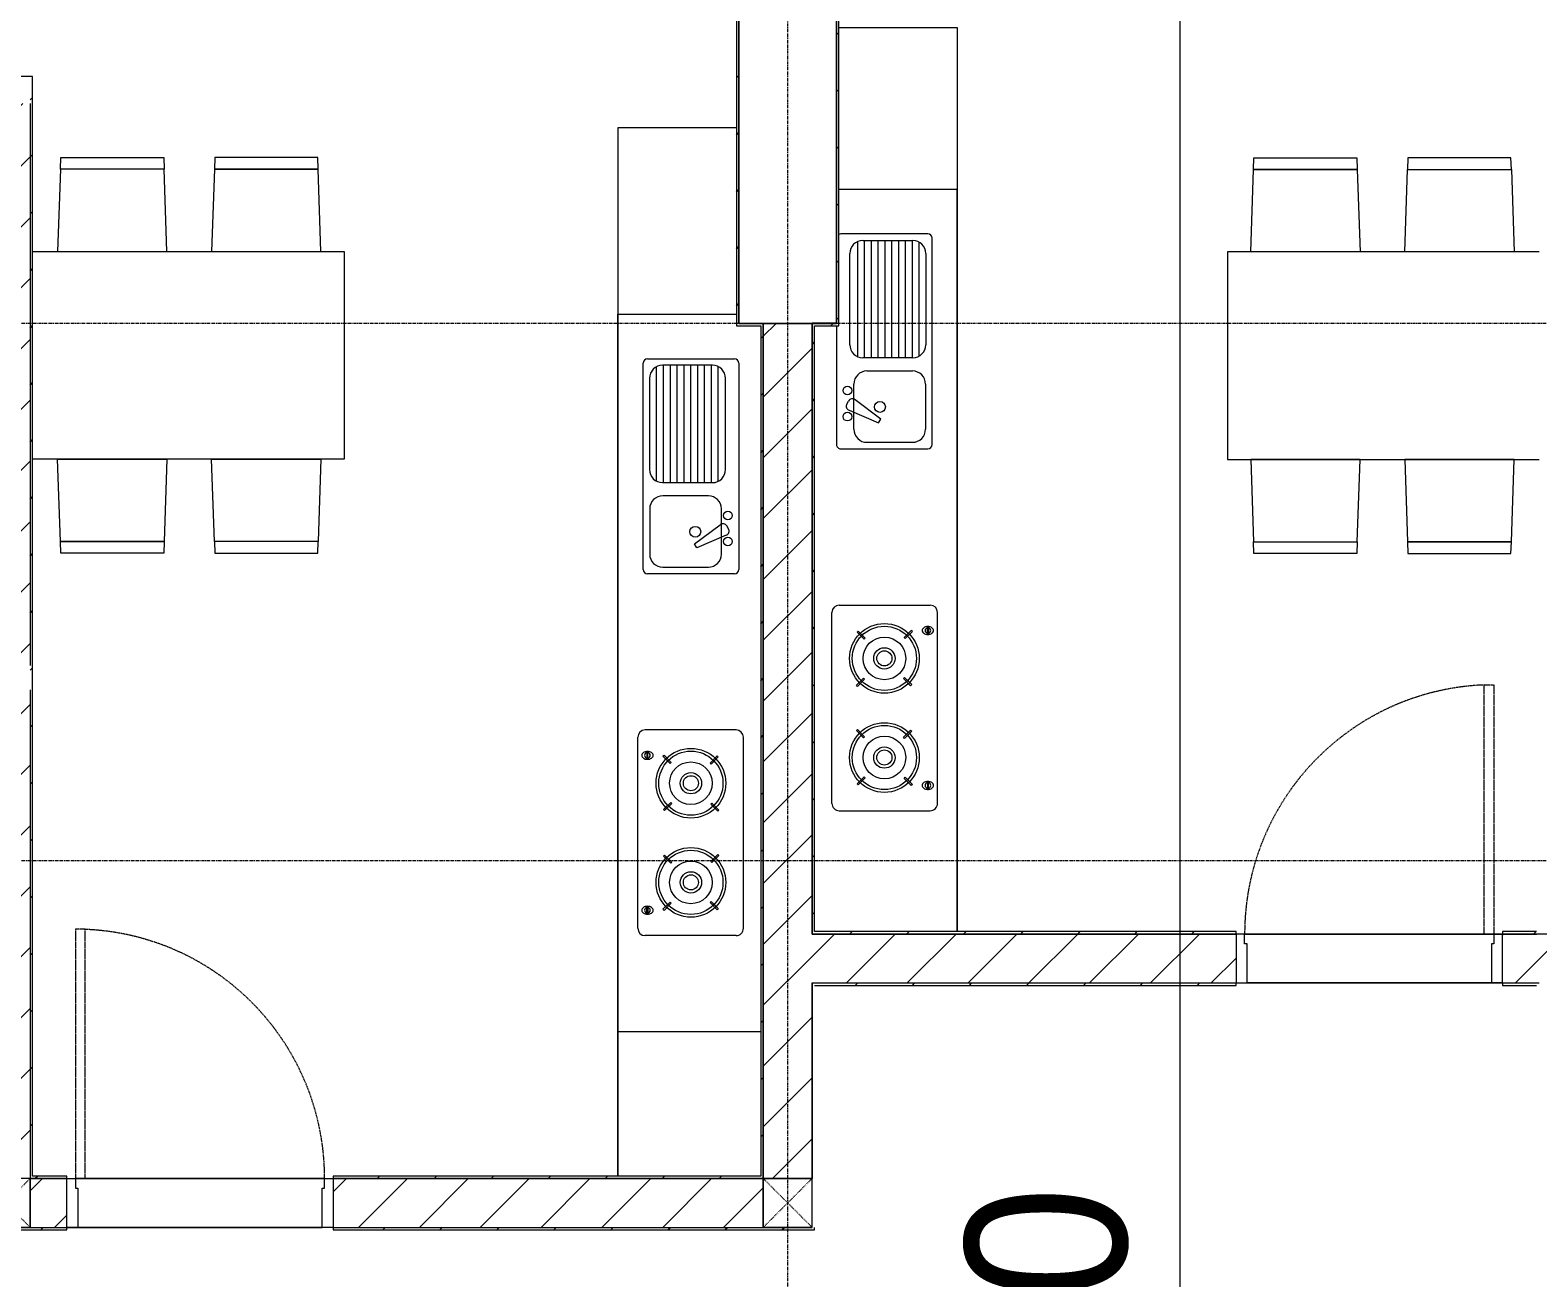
# Model space of a CAD drawing. Header units: millimetres. Extents: x 5357 to 201988, y -16345 to 109895.
# Drawn here: x 66053 to 72223, y 35331 to 40437 of the extents above; entities that cross this region are included whole.
import ezdxf

# ---------------------------------------------------------------- set-up
doc = ezdxf.new("R2010")
doc.units = ezdxf.units.MM
for name, pattern in [('Dash', [6, 3, -3]), ('Dash - Tight', [4.5, 3, -1.5]), ('Grid Line', [22.225, 12.7, -3.175, 3.175, -3.175])]:
    doc.linetypes.add(name, pattern=pattern)
for name, color, linetype, lineweight in [('0-1', 7, 'Continuous', 5), ('A-ANNO-DIMS', 211, 'Continuous', 9), ('A-ANNO-DIMS-220', 211, 'Continuous', 9), ('A-DETL-GENF-3', 92, 'Dash - Tight', 9), ('A-DOOR', 31, 'Continuous', 9), ('A-DOOR-FRAM', 31, 'Continuous', 9), ('A-FLOR', 192, 'Continuous', 9), ('A-FLOR-1', 10, 'Continuous', 9), ('A-FLOR-2', 53, 'Continuous', 9), ('A-WALL', 113, 'Continuous', 9), ('A-WALL-4', 113, 'Continuous', 18), ('A-WALL-PATT-1', 10, 'Continuous', 9), ('A-WALL-PATT-2', 53, 'Continuous', 9), ('A-WALL-PATT-3', 111, 'Continuous', 9), ('I-FURN', 30, 'Continuous', 9), ('I-FURN-1', 53, 'Continuous', 9), ('I-WALL-1', 9, 'Continuous', 18), ('I-WALL-3', 2, 'Continuous', 18), ('S-COLS', 52, 'Continuous', 9), ('S-COLS-2', 9, 'Continuous', 18), ('S-COLS-5', 52, 'Continuous', 18), ('S-COLS-6', 52, 'Dash', 9), ('S-COLS-HDLN', 52, 'Dash', 9), ('S-GRID-1', 1, 'Grid Line', 9)]:
    doc.layers.add(name, color=color, linetype=linetype, lineweight=lineweight)
doc.styles.add('Arial_4', font='arial_0.ttf', dxfattribs={"width": 0.9, "height": 660})
doc.dimstyles.new('1_Dim_chi_tiet_khu_đất_2', dxfattribs={"dimscale": 304.8, "dimtxt": 673.371204, "dimasz": 0.866142, "dimexe": 0.721785, "dimexo": 0.0625, "dimgap": 0.072178, "dimtad": 1, "dimdec": 0, "dimrnd": 5, "dimzin": 0, "dimdsep": 46, "dimtxsty": 'Arial_4', "dimblk1": 'OBLIQUE', "dimblk2": 'OBLIQUE', "dimsah": 1, "dimcen": 0.09, "dimdle": 0.721785, "dimazin": 0, "dimtfac": 1, "dimtdec": 4, "dimtix": 1, "dimtmove": 0, "dimatfit": 3, "dimfxl": 2.165354, "dimfxlon": 1, "dimtvp": 1, "dimtolj": 1, "dimtzin": 0, "dimarcsym": 2})
pattern_1 = [(45, (0, 0), (-116.67262, 116.67262), [])]
pattern_2 = [(45, (0, 0), (-124.4508, 124.4508), [])]

# ---------------------------------------------------------------- blocks, each defined once
blk = doc.blocks.new('NCV_TKTC_KET CAU_rvt-1-TKCS_MB SÂN ĐƯỜNG NỘI BỘ')
at = {"layer": 'A-FLOR-1'}
for p, q in [((69252.6, 36537.8), (69252.6, 35737.4)), ((69252.6, 35737.4), (69252.6, 36537.8)), ((72032.6, 36537.8), (71032.6, 36537.8)), ((71032.6, 36537.8), (72032.6, 36537.8)), ((72077.6, 36537.8), (72032.6, 36537.8)), ((72032.6, 36537.8), (72077.6, 36537.8)), ((66247.6, 35537.4), (66202.6, 35537.4)), ((66202.6, 35537.4), (66247.6, 35537.4)), ((67247.6, 35537.4), (66247.6, 35537.4)), ((66247.6, 35537.4), (67247.6, 35537.4))]:
    blk.add_line(p, q, dxfattribs=at)
at = {"layer": 'S-COLS-2'}
for p, q in [((68952.6, 40536.9), (68952.6, 39236.9)), ((69352.6, 39236.9), (69352.6, 40536.9)), ((68952.6, 39236.9), (69352.6, 39236.9))]:
    blk.add_line(p, q, dxfattribs=at)
blk = doc.blocks.new('HE BEP A1 - HE BEP A 2-V229-TKCS_MB SÂN ĐƯỜNG NỘI BỘ')
at = {"layer": 'I-FURN'}
for p, q in [((0, 0), (662.4, 0)), ((0, -484.4), (0, 0)), ((662.4, 0), (662.4, -484.4)), ((662.4, 0), (662.4, -484.4)), ((3700, 0), (662.4, 0)), ((844.9, -120.7), (844.9, -476.9)), ((1706.9, -103.2), (862.4, -103.2)), ((1724.4, -476.9), (1724.4, -120.7)), ((2364, -483.2), (2364, -111.2)), ((3175.6, -81.2), (2394, -81.2)), ((2451.6, -118.3), (2484.1, -118.3)), ((2451.6, -122.3), (2451.6, -118.3)), ((2484.1, -122.3), (2451.6, -122.3)), ((2484.1, -118.3), (2484.1, -122.3)), ((3085.5, -118.3), (3085.5, -122.3)), ((3118, -118.3), (3085.5, -118.3)), ((3085.5, -122.3), (3118, -122.3)), ((3118, -122.3), (3118, -118.3)), ((3205.6, -483.2), (3205.6, -111.2)), ((871.5, -386.8), (871.5, -182.3)), ((871.5, -184.9), (1351.6, -184.9)), ((877.9, -156.9), (1345.2, -156.9)), ((924.9, -128.9), (1298.3, -128.9)), ((1351.6, -182.3), (1351.6, -386.8)), ((1405.6, -369.9), (1405.6, -183.2)), ((1459, -129.9), (1644.4, -129.9)), ((1697.8, -183.2), (1697.8, -369.9)), ((2471.8, -183.9), (2467.4, -188.3)), ((2500.9, -213), (2471.8, -183.9)), ((3068.7, -213), (3097.9, -183.9)), ((3097.9, -183.9), (3102.3, -188.3)), ((871.5, -212.9), (1351.6, -212.9)), ((871.5, -240.9), (1351.6, -240.9)), ((2467.4, -188.3), (2496.5, -217.4)), ((2496.5, -217.4), (2500.9, -213)), ((2689.3, -186.7), (2660.2, -215.8)), ((2660.2, -215.8), (2664.6, -220.2)), ((2664.6, -220.2), (2693.7, -191.1)), ((2693.7, -191.1), (2689.3, -186.7)), ((2875.9, -191.1), (2880.3, -186.7)), ((2905, -220.2), (2875.9, -191.1)), ((2880.3, -186.7), (2909.4, -215.8)), ((2909.4, -215.8), (2905, -220.2)), ((3073.1, -217.4), (3068.7, -213)), ((3102.3, -188.3), (3073.1, -217.4)), ((871.5, -268.9), (1351.6, -268.9)), ((871.5, -296.9), (1351.6, -296.9)), ((871.5, -324.9), (1351.6, -324.9)), ((871.5, -352.9), (1351.6, -352.9)), ((1602.7, -313.4), (1523.8, -418.4)), ((1566.6, -443.1), (1618.1, -322.3)), ((1618.1, -322.3), (1602.7, -313.4)), ((871.5, -380.9), (1351.6, -380.9)), ((876.4, -408.9), (1346.8, -408.9)), ((1644.4, -423.2), (1459, -423.2)), ((2470.1, -405.9), (2499.2, -376.7)), ((2474.5, -410.3), (2470.1, -405.9)), ((2503.6, -381.1), (2474.5, -410.3)), ((2499.2, -376.7), (2503.6, -381.1)), ((2663, -383.9), (2667.3, -379.5)), ((2692.1, -413), (2663, -383.9)), ((2667.3, -379.5), (2696.5, -408.6)), ((2696.5, -408.6), (2692.1, -413)), ((2902.3, -379.5), (2873.2, -408.6)), ((2873.2, -408.6), (2877.5, -413)), ((2877.5, -413), (2906.7, -383.9)), ((2906.7, -383.9), (2902.3, -379.5)), ((3070.4, -376.7), (3066, -381.1)), ((3066, -381.1), (3095.1, -410.3)), ((3099.5, -405.9), (3070.4, -376.7)), ((3095.1, -410.3), (3099.5, -405.9)), ((1298.3, -440.1), (924.9, -440.1)), ((1541.1, -452.3), (1528.6, -445.1)), ((1220.4, -494.4), (1706.9, -494.4)), ((3175.6, -513.2), (2394, -513.2))]:
    blk.add_line(p, q, dxfattribs=at)
for centre, radius in [((2581.9, -298.5), 142.6), ((2581.9, -298.5), 131.3), ((2987.7, -298.5), 142.6), ((2987.7, -298.5), 131.3), ((2581.9, -298.5), 87.2), ((2987.7, -298.5), 87.2), ((1552.8, -316.6), 22.2), ((2581.9, -298.5), 43.6), ((2581.9, -298.5), 30.9), ((2987.7, -298.5), 43.6), ((2987.7, -298.5), 30.9), ((1485.9, -449.9), 17.8), ((1592.6, -449.9), 17.8)]:
    blk.add_circle(centre, radius, dxfattribs=at)
for centre, radius, start, end in [((862.4, -120.7), 17.5, 90, 180), ((1706.9, -120.7), 17.5, 0, 90), ((2394, -111.2), 30, 90, 180), ((2485.1, -120.7), 33.5, 163.94189, 180), ((2485.1, -120.7), 33.5, 180, 196.05811), ((2476.6, -118.2), 24.7, 145.20397, 163.94189), ((2467.8, -120.3), 11.6, 9.71775, 170.28225), ((2467.8, -120.3), 11.6, 189.9102, 350.0898), ((2471.3, -114.5), 18.1, 120.79762, 145.20397), ((2467.9, -108.8), 11.5, 90, 120.79762), ((2467.9, -108.8), 11.5, 59.20238, 90), ((2464.5, -114.5), 18.1, 34.79603, 59.20238), ((2459.1, -118.2), 24.7, 16.05811, 34.79603), ((2450.6, -120.7), 33.5, 0, 16.05811), ((2450.6, -120.7), 33.5, 343.94189, 0), ((3119, -120.7), 33.5, 163.94189, 180), ((3119, -120.7), 33.5, 180, 196.05811), ((3110.5, -118.2), 24.7, 145.20397, 163.94189), ((3105.2, -114.5), 18.1, 120.79762, 145.20397), ((3101.8, -120.3), 11.6, 9.71775, 170.28225), ((3101.8, -120.3), 11.6, 189.9102, 350.0898), ((3101.8, -108.8), 11.5, 90, 120.79762), ((3101.8, -108.8), 11.5, 59.20238, 90), ((3098.4, -114.5), 18.1, 34.79603, 59.20238), ((3093, -118.2), 24.7, 16.05811, 34.79603), ((3084.5, -120.7), 33.5, 0, 16.05811), ((3084.5, -120.7), 33.5, 343.94189, 0), ((3175.6, -111.2), 30, 360, 90), ((924.9, -182.3), 53.3, 90, 180), ((1298.3, -182.3), 53.3, 0, 90), ((1459, -183.2), 53.3, 90, 180), ((1644.4, -183.2), 53.3, 0, 90), ((2476.6, -123.1), 24.7, 196.05811, 214.79603), ((2471.3, -126.9), 18.1, 214.79603, 239.20238), ((2467.9, -132.6), 11.5, 239.20238, 270), ((2467.9, -132.6), 11.5, 270, 300.79762), ((2464.5, -126.9), 18.1, 300.79762, 325.20397), ((2459.1, -123.1), 24.7, 325.20397, 343.94189), ((3110.5, -123.1), 24.7, 196.05811, 214.79603), ((3105.2, -126.9), 18.1, 214.79603, 239.20238), ((3101.8, -132.6), 11.5, 239.20238, 270), ((3101.8, -132.6), 11.5, 270, 300.79762), ((3098.4, -126.9), 18.1, 300.79762, 325.20397), ((3093, -123.1), 24.7, 325.20397, 343.94189), ((1459, -369.9), 53.3, 180, 270), ((1644.4, -369.9), 53.3, 270, 0), ((924.9, -386.8), 53.3, 180, 270), ((1298.3, -386.8), 53.3, 270, 0), ((1537.5, -429.7), 17.8, 140.53825, 240.0479), ((862.4, -476.9), 17.5, 180, 207.27412), ((1549.9, -436.9), 17.8, 240.0479, 339.46209), ((1706.9, -476.9), 17.5, 270, 0), ((2394, -483.2), 30, 180, 270), ((3175.6, -483.2), 30, 270, 0)]:
    blk.add_arc(centre, radius, start, end, dxfattribs=at)
at = {"layer": 'I-FURN-1'}
for p, q in [((0, 0), (3700, 0)), ((0, -484.4), (0, 0))]:
    blk.add_line(p, q, dxfattribs=at)
blk = doc.blocks.new('RES_BAN AN 1 - RES_BAN AN 1-V157-TKCS_MB SÂN ĐƯỜNG NỘI BỘ')
at = {"layer": 'I-FURN-1'}
for p, q in [((-425, 0), (-425, -1275)), ((425, -1275), (425, 0)), ((-761.9, -113.5), (-809.6, -115.1)), ((-809.6, -115.1), (-809.6, -536.9)), ((-761.9, -113.5), (-425, -102.3)), ((-761.9, -538.5), (-761.9, -113.5)), ((-761.9, -538.5), (-761.9, -113.5)), ((-425, -102.3), (-425, -549.7)), ((425, -102.3), (425, -549.7)), ((761.9, -113.5), (425, -102.3)), ((761.9, -538.5), (761.9, -113.5)), ((761.9, -113.5), (761.9, -538.5)), ((809.6, -115.1), (761.9, -113.5)), ((809.6, -536.9), (809.6, -115.1)), ((-809.6, -536.9), (-761.9, -538.5)), ((-425, -549.7), (-761.9, -538.5)), ((425, -549.7), (761.9, -538.5)), ((761.9, -538.5), (809.6, -536.9)), ((-761.9, -743.8), (-425, -732.5)), ((-425, -732.5), (-425, -1180)), ((425, -732.5), (425, -1180)), ((761.9, -743.8), (425, -732.5)), ((-809.6, -745.3), (-761.9, -743.8)), ((-809.6, -1167.2), (-809.6, -745.3)), ((-761.9, -1168.8), (-761.9, -743.8)), ((-761.9, -743.8), (-761.9, -1168.8)), ((761.9, -743.8), (809.6, -745.3)), ((761.9, -1168.8), (761.9, -743.8)), ((761.9, -1168.8), (761.9, -743.8)), ((809.6, -745.3), (809.6, -1167.2)), ((-761.9, -1168.8), (-809.6, -1167.2)), ((-425, -1180), (-761.9, -1168.8)), ((425, -1180), (761.9, -1168.8)), ((809.6, -1167.2), (761.9, -1168.8)), ((-425, -1275), (425, -1275))]:
    blk.add_line(p, q, dxfattribs=at)
blk = doc.blocks.new('HE BEP A - HE BEP A-V235-TKCS_MB SÂN ĐƯỜNG NỘI BỘ')
at = {"layer": 'I-FURN'}
for p, q in [((3703.5, 595.3), (3703.5, 11)), ((3.5, 495.3), (3.5, 11)), ((765.9, 11), (765.9, 495.3)), ((765.9, 11), (765.9, 495.3)), ((965.9, 505.3), (1810.5, 505.3)), ((2467.5, 494.2), (2467.5, 122.2)), ((3279.1, 524.2), (2497.5, 524.2)), ((3309.1, 494.2), (3309.1, 122.2)), ((948.4, 131.7), (948.4, 487.8)), ((1401.8, 451.1), (1028.4, 451.1)), ((1747.9, 434.2), (1562.5, 434.2)), ((1644.6, 463.3), (1632.2, 456.1)), ((1670.1, 454.1), (1721.6, 333.3)), ((1828, 487.8), (1828, 131.7)), ((975, 397.7), (975, 193.3)), ((975, 391.9), (1455.1, 391.9)), ((979.9, 419.9), (1450.3, 419.9)), ((1455.1, 193.3), (1455.1, 397.7)), ((1509.1, 380.9), (1509.1, 194.2)), ((1706.2, 324.4), (1627.3, 429.4)), ((1801.3, 194.2), (1801.3, 380.9)), ((2578, 421.2), (2573.6, 416.8)), ((2573.6, 416.8), (2602.8, 387.7)), ((2607.1, 392.1), (2578, 421.2)), ((2602.8, 387.7), (2607.1, 392.1)), ((2795.6, 424), (2766.5, 394.9)), ((2766.5, 394.9), (2770.8, 390.5)), ((2770.8, 390.5), (2800, 419.6)), ((2800, 419.6), (2795.6, 424)), ((2976.7, 419.6), (2981.1, 424)), ((3005.8, 390.5), (2976.7, 419.6)), ((2981.1, 424), (3010.2, 394.9)), ((3010.2, 394.9), (3005.8, 390.5)), ((3169.5, 392.1), (3198.6, 421.2)), ((3173.9, 387.7), (3169.5, 392.1)), ((3203, 416.8), (3173.9, 387.7)), ((3198.6, 421.2), (3203, 416.8)), ((975, 363.9), (1455.1, 363.9)), ((975, 335.9), (1455.1, 335.9)), ((1721.6, 333.3), (1706.2, 324.4)), ((975, 307.9), (1455.1, 307.9)), ((975, 279.9), (1455.1, 279.9)), ((975, 251.9), (1455.1, 251.9)), ((975, 223.9), (1455.1, 223.9)), ((975, 195.9), (1455.1, 195.9)), ((2570.9, 199.3), (2600, 228.4)), ((2575.3, 194.9), (2570.9, 199.3)), ((2604.4, 224), (2575.3, 194.9)), ((2600, 228.4), (2604.4, 224)), ((2763.7, 226.8), (2768.1, 231.2)), ((2792.8, 197.7), (2763.7, 226.8)), ((2768.1, 231.2), (2797.2, 202)), ((2797.2, 202), (2792.8, 197.7)), ((3008.5, 231.2), (2979.4, 202)), ((2979.4, 202), (2983.8, 197.7)), ((2983.8, 197.7), (3012.9, 226.8)), ((3012.9, 226.8), (3008.5, 231.2)), ((3176.6, 228.4), (3172.2, 224)), ((3172.2, 224), (3201.4, 194.9)), ((3205.8, 199.3), (3176.6, 228.4)), ((3201.4, 194.9), (3205.8, 199.3)), ((981.5, 167.9), (1448.7, 167.9)), ((1028.4, 139.9), (1401.8, 139.9)), ((1562.5, 140.8), (1747.9, 140.8)), ((2555.1, 133.3), (2555.1, 129.3)), ((2587.6, 133.3), (2555.1, 133.3)), ((2555.1, 129.3), (2587.6, 129.3)), ((2587.6, 129.3), (2587.6, 133.3)), ((3189, 129.3), (3189, 133.3)), ((3189, 133.3), (3221.5, 133.3)), ((3221.5, 129.3), (3189, 129.3)), ((3221.5, 133.3), (3221.5, 129.3)), ((1810.5, 114.2), (965.9, 114.2)), ((3279.1, 92.2), (2497.5, 92.2)), ((3.5, 11), (765.9, 11)), ((4293.1, 11), (765.9, 11))]:
    blk.add_line(p, q, dxfattribs=at)
for centre, radius in [((1589.4, 460.9), 17.8), ((1696.1, 460.9), 17.8), ((2685.4, 309.4), 142.6), ((2685.4, 309.4), 131.3), ((3091.2, 309.4), 142.6), ((3091.2, 309.4), 131.3), ((2685.4, 309.4), 87.2), ((3091.2, 309.4), 87.2), ((1656.3, 327.5), 22.2), ((2685.4, 309.4), 43.6), ((2685.4, 309.4), 30.9), ((3091.2, 309.4), 43.6), ((3091.2, 309.4), 30.9)]:
    blk.add_circle(centre, radius, dxfattribs=at)
for centre, radius, start, end in [((965.9, 487.8), 17.5, 90, 180), ((1810.5, 487.8), 17.5, 0, 90), ((2497.5, 494.2), 30, 90, 180), ((3279.1, 494.2), 30, 360, 90), ((1028.4, 397.7), 53.3, 90, 180), ((1401.8, 397.7), 53.3, 360, 90), ((1562.5, 380.9), 53.3, 90, 180), ((1641, 440.7), 17.8, 119.9521, 219.46175), ((1653.4, 447.9), 17.8, 20.53791, 119.9521), ((1747.9, 380.9), 53.3, 360, 90), ((1028.4, 193.3), 53.3, 180, 270), ((1401.8, 193.3), 53.3, 270, 360), ((1562.5, 194.2), 53.3, 180, 270), ((1747.9, 194.2), 53.3, 270, 360), ((965.9, 131.7), 17.5, 180, 270), ((1810.5, 131.7), 17.5, 270, 360), ((2588.6, 131.7), 33.5, 163.94189, 180), ((2588.6, 131.7), 33.5, 180, 196.05811), ((2580.1, 134.1), 24.7, 145.20397, 163.94189), ((2571.3, 131.3), 11.6, 9.9102, 170.0898), ((2571.3, 131.3), 11.6, 189.71775, 350.28225), ((2574.8, 137.9), 18.1, 120.79762, 145.20397), ((2571.4, 143.6), 11.5, 90, 120.79762), ((2571.4, 143.6), 11.5, 59.20238, 90), ((2568, 137.9), 18.1, 34.79603, 59.20238), ((2562.6, 134.1), 24.7, 16.05811, 34.79603), ((2554.1, 131.7), 33.5, 0, 16.05811), ((2554.1, 131.7), 33.5, 343.94189, 0), ((3222.5, 131.7), 33.5, 163.94189, 180), ((3222.5, 131.7), 33.5, 180, 196.05811), ((3214, 134.1), 24.7, 145.20397, 163.94189), ((3208.7, 137.9), 18.1, 120.79762, 145.20397), ((3205.3, 131.3), 11.6, 9.9102, 170.0898), ((3205.3, 131.3), 11.6, 189.71775, 350.28225), ((3205.3, 143.6), 11.5, 90, 120.79762), ((3205.3, 143.6), 11.5, 59.20238, 90), ((3201.9, 137.9), 18.1, 34.79603, 59.20238), ((3196.5, 134.1), 24.7, 16.05811, 34.79603), ((3188, 131.7), 33.5, 0, 16.05811), ((3188, 131.7), 33.5, 343.94189, 0), ((2497.5, 122.2), 30, 180, 270), ((2580.1, 129.2), 24.7, 196.05811, 214.79603), ((2574.8, 125.5), 18.1, 214.79603, 239.20238), ((2571.4, 119.8), 11.5, 239.20238, 270), ((2571.4, 119.8), 11.5, 270, 300.79762), ((2568, 125.5), 18.1, 300.79762, 325.20397), ((2562.6, 129.2), 24.7, 325.20397, 343.94189), ((3214, 129.2), 24.7, 196.05811, 214.79603), ((3208.7, 125.5), 18.1, 214.79603, 239.20238), ((3205.3, 119.8), 11.5, 239.20238, 270), ((3205.3, 119.8), 11.5, 270, 300.79762), ((3201.9, 125.5), 18.1, 300.79762, 325.20397), ((3196.5, 129.2), 24.7, 325.20397, 343.94189), ((3279.1, 122.2), 30, 270, 360)]:
    blk.add_arc(centre, radius, start, end, dxfattribs=at)
at = {"layer": 'I-FURN-1'}
for p, q in [((3.5, 495.3), (3.5, 11)), ((3.5, 11), (4293.1, 11))]:
    blk.add_line(p, q, dxfattribs=at)
blk = doc.blocks.new('RES_BAN AN 1 - RES_BAN AN 1-V136-TKCS_MB SÂN ĐƯỜNG NỘI BỘ')
at = {"layer": 'I-FURN-1'}
for p, q in [((-425, 1275), (425, 1275)), ((-425, 0), (-425, 1275)), ((425, 1275), (425, 0)), ((-425, 1180), (-761.9, 1168.8)), ((-425, 732.5), (-425, 1180)), ((425, 1180), (761.9, 1168.8)), ((425, 732.5), (425, 1180)), ((-761.9, 1168.8), (-809.6, 1167.2)), ((-809.6, 1167.2), (-809.6, 745.3)), ((-761.9, 1168.8), (-761.9, 743.8)), ((-761.9, 743.8), (-761.9, 1168.8)), ((761.9, 1168.8), (761.9, 743.8)), ((761.9, 1168.8), (761.9, 743.8)), ((809.6, 1167.2), (761.9, 1168.8)), ((809.6, 745.3), (809.6, 1167.2)), ((-809.6, 745.3), (-761.9, 743.8)), ((-761.9, 743.8), (-425, 732.5)), ((761.9, 743.8), (425, 732.5)), ((761.9, 743.8), (809.6, 745.3)), ((-809.6, 536.9), (-761.9, 538.5)), ((-809.6, 115.1), (-809.6, 536.9)), ((-425, 549.7), (-761.9, 538.5)), ((-761.9, 538.5), (-761.9, 113.5)), ((-761.9, 538.5), (-761.9, 113.5)), ((-425, 102.3), (-425, 549.7)), ((425, 549.7), (761.9, 538.5)), ((425, 102.3), (425, 549.7)), ((761.9, 538.5), (761.9, 113.5)), ((761.9, 538.5), (809.6, 536.9)), ((761.9, 113.5), (761.9, 538.5)), ((809.6, 536.9), (809.6, 115.1)), ((-761.9, 113.5), (-809.6, 115.1)), ((-761.9, 113.5), (-425, 102.3)), ((761.9, 113.5), (425, 102.3)), ((809.6, 115.1), (761.9, 113.5))]:
    blk.add_line(p, q, dxfattribs=at)
blk = doc.blocks.new('NCV_TKTC_TANG 1_rvt-1-TKCS_MB SÂN ĐƯỜNG NỘI BỘ')
at = {"layer": 'A-WALL-PATT-1'}
h = blk.add_hatch(dxfattribs=at)
h.set_pattern_fill('FP_1', color=256, style=0, pattern_type=2)
h.set_pattern_definition(pattern_2)
h.paths.add_polyline_path([(65952.8, 35736.9), (66052.6, 35736.9), (66052.6, 37736.9), (65952.6, 37736.9), (65952.6, 35736.9)])
h.paths.add_polyline_path([(65952.6, 37836.9), (66052.6, 37837.4), (66052.6, 40136.9), (65952.6, 40136.9), (65952.6, 37837.4)])
at = {"layer": 'A-WALL-PATT-2'}
h = blk.add_hatch(dxfattribs=at)
h.set_pattern_fill('FP_2', color=256, style=0, pattern_type=2)
h.set_pattern_definition(pattern_1)
h.paths.add_polyline_path([(68944.3, 39226.9), (68952.6, 39226.9), (68952.6, 40536.9), (68942.6, 40535.9), (68942.6, 39226.9)])
h = blk.add_hatch(dxfattribs=at)
h.set_pattern_fill('FP_2', color=256, style=0, pattern_type=2)
h.set_pattern_definition(pattern_1)
h.paths.add_polyline_path([(69362.6, 39227.4), (69362.6, 40536.9), (69352.6, 40536.9), (69352.6, 39227.4)])
h = blk.add_hatch(dxfattribs=at)
h.set_pattern_fill('FP_2', color=256, style=0, pattern_type=2)
h.set_pattern_definition(pattern_1)
h.paths.add_polyline_path([(66062.6, 35747.4), (66062.6, 40246.9), (66052.6, 40246.9), (66052.6, 35747.4), (66061.2, 35747.4)])
h = blk.add_hatch(dxfattribs=at)
h.set_pattern_fill('FP_2', color=256, style=0, pattern_type=2)
h.set_pattern_definition(pattern_1)
h.paths.add_polyline_path([(69052.3, 35747.4), (69052.6, 35747.4), (69052.6, 39226.9), (69042.6, 39226.9), (69042.6, 35747.4)])
h = blk.add_hatch(dxfattribs=at)
h.set_pattern_fill('FP_2', color=256, style=0, pattern_type=2)
h.set_pattern_definition(pattern_1)
h.paths.add_polyline_path([(69352.2, 39227.4), (69352.6, 39227.4), (69352.6, 39236.9), (69252.6, 39236.9), (69252.6, 39227.4), (69262.6, 39227.4)])
h = blk.add_hatch(dxfattribs=at)
h.set_pattern_fill('FP_2', color=256, style=0, pattern_type=2)
h.set_pattern_definition(pattern_1)
h.paths.add_polyline_path([(69262.6, 36737.8), (69262.6, 39227.4), (69252.6, 39227.4), (69252.6, 36737.8)])
h = blk.add_hatch(dxfattribs=at)
h.set_pattern_fill('FP_2', color=256, style=0, pattern_type=2)
h.set_pattern_definition(pattern_1)
h.paths.add_polyline_path([(69405.2, 36737.8), (70987.6, 36737.8), (70987.6, 36747.8), (69262.6, 36747.8), (69262.6, 36737.8), (69352.6, 36737.8)])
h.paths.add_polyline_path([(72217.6, 36737.8), (72216.1, 36747.8), (72077.6, 36747.8), (72077.6, 36737.8)])
h = blk.add_hatch(dxfattribs=at)
h.set_pattern_fill('FP_2', color=256, style=0, pattern_type=2)
h.set_pattern_definition(pattern_1)
h.paths.add_polyline_path([(69042.6, 35737.4), (69052.6, 35737.4), (69052.3, 35747.4), (67292.6, 35747.4), (67292.6, 35737.4), (68458.2, 35737.4)])
h.paths.add_polyline_path([(66052.6, 35737.4), (66202.6, 35737.4), (66202.6, 35747.4), (66052.6, 35747.4), (66052.6, 35737.4)])
at = {"layer": 'A-FLOR-1'}
for p, q in [((72042.6, 36737.8), (71022.6, 36737.8)), ((71022.6, 36737.8), (72042.6, 36737.8)), ((72077.6, 36737.8), (72042.6, 36737.8)), ((72042.6, 36737.8), (72077.6, 36737.8)), ((72227.6, 36737.8), (72217.6, 36737.8)), ((72032.6, 36537.8), (71032.6, 36537.8)), ((72077.6, 36537.8), (72032.6, 36537.8)), ((66247.6, 35537.4), (66202.6, 35537.4)), ((67247.6, 35537.4), (66247.6, 35537.4))]:
    blk.add_line(p, q, dxfattribs=at)
at = {"layer": 'A-FLOR-2'}
for p, q in [((71022.6, 36737.8), (72042.6, 36737.8)), ((72042.6, 36737.8), (71022.6, 36737.8)), ((71032.6, 36537.8), (72032.6, 36537.8)), ((67257.6, 35737.4), (66237.6, 35737.4)), ((66237.6, 35736.9), (67257.6, 35736.9)), ((66247.6, 35537.4), (67247.6, 35537.4))]:
    blk.add_line(p, q, dxfattribs=at)
at = {"layer": 'I-WALL-1'}
for p, q in [((68942.6, 40536.9), (68942.6, 39226.9)), ((68952.6, 39236.9), (68952.6, 40536.9)), ((69352.6, 40536.9), (69352.6, 39237.4)), ((69362.6, 39227.4), (69362.6, 40536.9)), ((66052.6, 40246.9), (62762.6, 40246.9)), ((66062.6, 40246.9), (66052.6, 40246.9)), ((66062.6, 35747.4), (66062.6, 40246.9)), ((66052.6, 40136.9), (66052.6, 37836.9)), ((68942.6, 39226.9), (68952.6, 39226.9)), ((69052.6, 39236.9), (68952.6, 39236.9)), ((68952.6, 39226.9), (69042.6, 39226.9)), ((69042.6, 39226.9), (69042.6, 35747.4)), ((69052.6, 39226.9), (69052.6, 39236.9)), ((69052.6, 35747.4), (69052.6, 39226.9)), ((69352.6, 39237.4), (69252.6, 39237.4)), ((69252.6, 39237.4), (69252.6, 39227.4)), ((69252.6, 39227.4), (69252.6, 36737.8)), ((69262.6, 39227.4), (69352.6, 39227.4)), ((69262.6, 36747.8), (69262.6, 39227.4)), ((69352.6, 39227.4), (69362.6, 39227.4)), ((66052.6, 37736.9), (66052.6, 35747.4)), ((69252.6, 36737.8), (69262.6, 36737.8)), ((70987.6, 36747.8), (69262.6, 36747.8)), ((69262.6, 36737.8), (70987.6, 36737.8)), ((70987.6, 36737.8), (70987.6, 36747.8)), ((72217.6, 36747.8), (72077.6, 36747.8)), ((72077.6, 36747.8), (72077.6, 36737.8)), ((72077.6, 36737.8), (72217.6, 36737.8)), ((66052.6, 35747.4), (66052.6, 35737.4)), ((66052.6, 35737.4), (66202.6, 35737.4)), ((66202.6, 35747.4), (66062.6, 35747.4)), ((66202.6, 35737.4), (66202.6, 35747.4)), ((69042.6, 35747.4), (67292.6, 35747.4)), ((67292.6, 35747.4), (67292.6, 35737.4)), ((67292.6, 35737.4), (69052.6, 35737.4)), ((69052.6, 35737.4), (69052.6, 35747.4))]:
    blk.add_line(p, q, dxfattribs=at)
at = {"layer": 'I-FURN-1'}
for name, p, rotation in [('HE BEP A1 - HE BEP A 2-V229-TKCS_MB SÂN ĐƯỜNG NỘI BỘ', (69846.9, 40447.8), 270.0000000000001), ('HE BEP A - HE BEP A-V235-TKCS_MB SÂN ĐƯỜNG NỘI BỘ', (68447.2, 40040.4), 270.0000000000001), ('RES_BAN AN 1 - RES_BAN AN 1-V136-TKCS_MB SÂN ĐƯỜNG NỘI BỘ', (66062.6, 39105.7), 270.0000000000001), ('RES_BAN AN 1 - RES_BAN AN 1-V157-TKCS_MB SÂN ĐƯỜNG NỘI BỘ', (72227.6, 39105.3), 270.0000000000002)]:
    blk.add_blockref(name, p, dxfattribs=dict(at, rotation=rotation))
blk = doc.blocks.new('FD_05 - FD_05-1000x2200mm-835433-TKCS_MB SÂN ĐƯỜNG NỘI BỘ')
at = {"layer": 'A-DETL-GENF-3'}
for p, q in [((510, -100), (470, -100)), ((470, -100), (470, -1120)), ((510, -1120), (510, -100)), ((470, -1120), (510, -1120))]:
    blk.add_line(p, q, dxfattribs=at)
blk.add_arc((510, -100), 1020, 180, 267.75253, dxfattribs=at)
at = {"layer": 'A-DOOR-FRAM'}
for p, q in [((-545, 100), (-500, 100)), ((-545, -100), (-545, 100)), ((-500, 100), (-500, -60)), ((500, 100), (545, 100)), ((500, -60), (500, 100)), ((545, 100), (545, -100)), ((-500, -60), (-510, -60)), ((-510, -60), (-510, -100)), ((510, -60), (500, -60)), ((510, -100), (510, -60)), ((-510, -100), (-545, -100)), ((545, -100), (510, -100))]:
    blk.add_line(p, q, dxfattribs=at)
blk = doc.blocks.new('G1_SOF - BO TRU - 200x200-3050151-TKCS_MB SÂN ĐƯỜNG NỘI BỘ')
at = {"layer": 'S-COLS-HDLN'}
for p, q in [((-100, 100), (100, -100)), ((100, 100), (-100, -100))]:
    blk.add_line(p, q, dxfattribs=at)
blk = doc.blocks.new('FD_05 - FD_05-1000x2200mm-835434-TKCS_MB SÂN ĐƯỜNG NỘI BỘ')
at = {"layer": 'A-DETL-GENF-3'}
for p, q in [((470, 100), (470, 1120)), ((470, 1120), (510, 1120)), ((510, 1120), (510, 100)), ((510, 100), (470, 100))]:
    blk.add_line(p, q, dxfattribs=at)
blk.add_arc((510, 100), 1020, 92.24747, 180, dxfattribs=at)
at = {"layer": 'A-DOOR-FRAM'}
for p, q in [((-510, 100), (-545, 100)), ((-545, 100), (-545, -100)), ((-510, 60), (-510, 100)), ((545, 100), (510, 100)), ((510, 100), (510, 60)), ((545, -100), (545, 100)), ((-500, 60), (-510, 60)), ((-500, -100), (-500, 60)), ((510, 60), (500, 60)), ((500, 60), (500, -100)), ((-545, -100), (-500, -100)), ((500, -100), (545, -100))]:
    blk.add_line(p, q, dxfattribs=at)
blk = doc.blocks.new('DIMBLOCK41-TKCS_MB SÂN ĐƯỜNG NỘI BỘ')
at = {"layer": 'A-ANNO-DIMS-220'}
for p, q in [((70758.2, 23117.4), (70758.2, 45957.4)), ((71418.2, 45737.4), (70538.2, 45737.4)), ((70758.2, 45737.4), (71418.2, 45737.4)), ((71418.2, 23337.4), (70538.2, 23337.4)), ((70758.2, 23337.4), (71418.2, 23337.4))]:
    blk.add_line(p, q, dxfattribs=at)
at = {"layer": 'A-ANNO-DIMS-220', "lineweight": 25}
for p, q in [((70758.2, 45737.4), (70626.2, 45869.4)), ((70758.2, 45737.4), (70890.2, 45605.4)), ((70758.2, 23337.4), (70626.2, 23469.4)), ((70758.2, 23337.4), (70890.2, 23205.4))]:
    blk.add_line(p, q, dxfattribs=at)
at = {"layer": 'A-ANNO-DIMS-220', "color": 0, "insert": (69879.3, 33397.8), "char_height": 660, "width": 2734.923, "attachment_point": 1, "rotation": 90, "line_spacing_factor": 0.941778, "style": 'Arial_4'}
blk.add_mtext('22400', dxfattribs=at)
blk = doc.blocks.new('_Oblique')
at = {"color": 0, "linetype": 'ByBlock', "lineweight": -2}
blk.add_line((-0.5, -0.5), (0.5, 0.5), dxfattribs=at)

msp = doc.modelspace()

# ---------------------------------------------------------------- hatches: boundary and pattern name
at = {"layer": 'A-WALL-PATT-3'}
h = msp.add_hatch(dxfattribs=at)
h.set_pattern_fill('FP_1', color=256, style=0, pattern_type=2)
h.set_pattern_definition(pattern_2)
h.paths.add_polyline_path([(69052.6, 35737.4), (69252.6, 35737.4), (69252.6, 39236.9), (69052.6, 39236.9), (69052.6, 35926.7)])
h = msp.add_hatch(dxfattribs=at)
h.set_pattern_fill('FP_1', color=256, style=0, pattern_type=2)
h.set_pattern_definition(pattern_2)
h.paths.add_polyline_path([(73365.7, 36537.8), (77177.6, 36537.8), (77175.9, 36737.8), (73277.6, 36736.9), (73277.6, 36537.8), (73322.5, 36537.8)])
h.paths.add_polyline_path([(69510.2, 36537.8), (70987.6, 36537.8), (70987.6, 36737.8), (69252.6, 36737.8), (69252.6, 36537.8), (69268.6, 36537.8)])
h.paths.add_polyline_path([(72536.3, 36537.8), (73077.6, 36537.8), (73077.6, 36737.8), (72077.6, 36736.9), (72077.6, 36537.8), (72327.6, 36537.8)])
h = msp.add_hatch(dxfattribs=at)
h.set_pattern_fill('FP_2', color=256, style=0, pattern_type=2)
h.set_pattern_definition(pattern_1)
h.paths.add_polyline_path([(72218.2, 36527.8), (72227.6, 36527.8), (72227.6, 36537.8), (72077.6, 36537.8), (72079.8, 36527.8), (72217.6, 36527.8)])
h.paths.add_polyline_path([(70987.6, 36527.8), (70987.6, 36537.8), (69262.6, 36536.6), (69262.6, 36527.8), (70720.7, 36527.8)])
h = msp.add_hatch(dxfattribs=at)
h.set_pattern_fill('FP_1', color=256, style=0, pattern_type=2)
h.set_pattern_definition(pattern_2)
h.paths.add_polyline_path([(69052.6, 35537.4), (69052.6, 35737.4), (67292.6, 35736.9), (67292.6, 35537.4), (68299.8, 35537.4)])
h.paths.add_polyline_path([(44696.4, 35537.4), (49452.9, 35537.4), (49452.6, 35737.4), (44652.6, 35737.4), (44652.6, 35537.4)])
h.paths.add_polyline_path([(49652.9, 35537.4), (52652.6, 35537.4), (52652.6, 35737.4), (49652.9, 35737.4), (49652.9, 35662)])
h.paths.add_polyline_path([(53356.6, 35537.4), (56452.6, 35537.4), (56452.6, 35737.4), (52852.6, 35736.9), (52852.6, 35537.4), (52927.6, 35537.4)])
h.paths.add_polyline_path([(66052.9, 35537.4), (66202.6, 35537.4), (66202.6, 35737.4), (66052.9, 35736.9), (66052.9, 35537.4)])
h.paths.add_polyline_path([(65852.6, 35537.4), (65852.9, 35537.4), (65852.6, 35737.4), (61052.6, 35736.9), (61052.6, 35537.4), (64902.6, 35537.4)])
h.paths.add_polyline_path([(56662.6, 35537.4), (58002.6, 35537.4), (58002.6, 35737.4), (56652.6, 35736.9), (56652.6, 35537.4)])
h.paths.add_polyline_path([(60852.6, 35537.4), (60852.6, 35737.4), (59092.6, 35736.9), (59092.6, 35537.4), (60752.6, 35537.4)])
h = msp.add_hatch(dxfattribs=at)
h.set_pattern_fill('FP_2', color=256, style=0, pattern_type=2)
h.set_pattern_definition(pattern_1)
h.paths.add_polyline_path([(69192.1, 35527.4), (69262.6, 35527.4), (69262.6, 35537.4), (67292.6, 35537.4), (67292.6, 35527.4), (69171.3, 35527.4)])
h.paths.add_polyline_path([(60852.6, 35527.4), (66202.6, 35527.4), (66202.6, 35537.4), (59092.6, 35536.9), (59092.6, 35527.4), (59310, 35527.4)])
h.paths.add_polyline_path([(56662.6, 35527.4), (58002.6, 35527.4), (58002.6, 35537.4), (56662.6, 35537.4)])

# ---------------------------------------------------------------- linework, layer by layer
at = {"layer": 'A-FLOR'}
for p, q in [((72032.6, 36537.8), (72077.6, 36537.8)), ((66202.6, 35537.4), (67247.6, 35537.4))]:
    msp.add_line(p, q, dxfattribs=at)
at = {"layer": 'A-WALL'}
for p, q in [((71022.6, 36737.8), (72042.6, 36737.8)), ((69262.6, 36537.8), (70987.6, 36537.8)), ((72032.6, 36537.8), (71032.6, 36537.8)), ((72077.6, 36537.8), (72227.6, 36537.8)), ((66052.9, 35737.4), (66052.9, 35537.4)), ((66237.6, 35737.4), (67257.6, 35737.4)), ((69052.6, 35537.4), (69052.6, 35737.4)), ((69052.6, 35737.4), (69252.6, 35737.4)), ((66052.9, 35537.4), (66202.6, 35537.4)), ((67247.6, 35537.4), (66247.6, 35537.4)), ((67292.6, 35537.4), (69052.6, 35537.4))]:
    msp.add_line(p, q, dxfattribs=at)
at = {"layer": 'A-WALL-4'}
for p, q in [((69252.6, 39236.9), (69052.6, 39236.9)), ((69052.6, 39236.9), (69052.6, 35737.4)), ((69252.6, 36737.8), (69252.6, 39236.9)), ((70987.6, 36737.8), (69252.6, 36737.8)), ((73077.6, 36737.8), (72077.6, 36737.8)), ((69252.6, 35737.4), (69252.6, 36537.8)), ((69252.6, 36537.8), (69262.6, 36537.8)), ((66202.6, 35737.4), (66052.9, 35737.4)), ((69052.6, 35737.4), (67292.6, 35737.4))]:
    msp.add_line(p, q, dxfattribs=at)
at = {"layer": 'I-WALL-3'}
for p, q in [((69262.6, 36527.8), (70987.6, 36527.8)), ((70987.6, 36527.8), (70987.6, 36537.8)), ((72077.6, 36537.8), (72077.6, 36527.8)), ((72077.6, 36527.8), (72217.6, 36527.8)), ((59092.6, 35527.4), (66202.6, 35527.4)), ((66052.9, 35537.4), (65852.9, 35537.4)), ((66202.6, 35527.4), (66202.6, 35537.4)), ((67292.6, 35537.4), (67292.6, 35527.4)), ((67292.6, 35527.4), (69262.6, 35527.4)), ((69252.6, 35537.4), (69052.6, 35537.4)), ((69262.6, 35527.4), (69262.6, 35537.4))]:
    msp.add_line(p, q, dxfattribs=at)
at = {"layer": 'S-COLS'}
for p, q in [((66052.9, 35537.4), (66052.9, 35737.4)), ((69252.6, 35737.4), (69052.6, 35737.4)), ((69052.6, 35737.4), (69052.6, 35537.4))]:
    msp.add_line(p, q, dxfattribs=at)
at = {"layer": 'S-COLS-5'}
for p, q in [((66052.9, 35737.4), (65852.9, 35737.4)), ((69252.6, 35537.4), (69252.6, 35737.4)), ((65852.9, 35537.4), (66052.9, 35537.4)), ((69052.6, 35537.4), (69252.6, 35537.4))]:
    msp.add_line(p, q, dxfattribs=at)
at = {"layer": 'S-GRID-1'}
for p, q in [((69152.6, 20960.6), (69152.6, 80482.7)), ((131551.8, 39236.9), (29351.8, 39236.9)), ((131551.8, 37036.9), (29351.8, 37036.9))]:
    msp.add_line(p, q, dxfattribs=at)

# ---------------------------------------------------------------- block references
at = {"layer": '0-1'}
for name in ['NCV_TKTC_KET CAU_rvt-1-TKCS_MB SÂN ĐƯỜNG NỘI BỘ', 'NCV_TKTC_TANG 1_rvt-1-TKCS_MB SÂN ĐƯỜNG NỘI BỘ']:
    msp.add_blockref(name, (0, 0), dxfattribs=at)
at = {"layer": 'A-DOOR'}
msp.add_blockref('FD_05 - FD_05-1000x2200mm-835434-TKCS_MB SÂN ĐƯỜNG NỘI BỘ', (71532.6, 36637.8), dxfattribs=at)
at = {"layer": 'A-DOOR', "rotation": 180}
msp.add_blockref('FD_05 - FD_05-1000x2200mm-835433-TKCS_MB SÂN ĐƯỜNG NỘI BỘ', (66747.6, 35637.4), dxfattribs=at)
at = {"layer": 'S-COLS-6'}
for p in [(65952.9, 35637.4), (69152.6, 35637.4)]:
    msp.add_blockref('G1_SOF - BO TRU - 200x200-3050151-TKCS_MB SÂN ĐƯỜNG NỘI BỘ', p, dxfattribs=at)

# ---------------------------------------------------------------- dimensions: what is measured, and where the dimension line sits
at = {"layer": 'A-ANNO-DIMS'}
dim = msp.add_linear_dim(base=(70758.2, 45737.4), p1=(71418.2, 23337.4), p2=(71418.2, 45737.4), angle=90, dimstyle='1_Dim_chi_tiet_khu_đất_2', override={"dimpost": '<>', "dimfxl": 22400}, dxfattribs=at)
dim.commit()
dim.dimension.update_dxf_attribs({"geometry": 'DIMBLOCK41-TKCS_MB SÂN ĐƯỜNG NỘI BỘ', "text_midpoint": (70399.2, 34537.4)})

doc.saveas('drawing.dxf')
